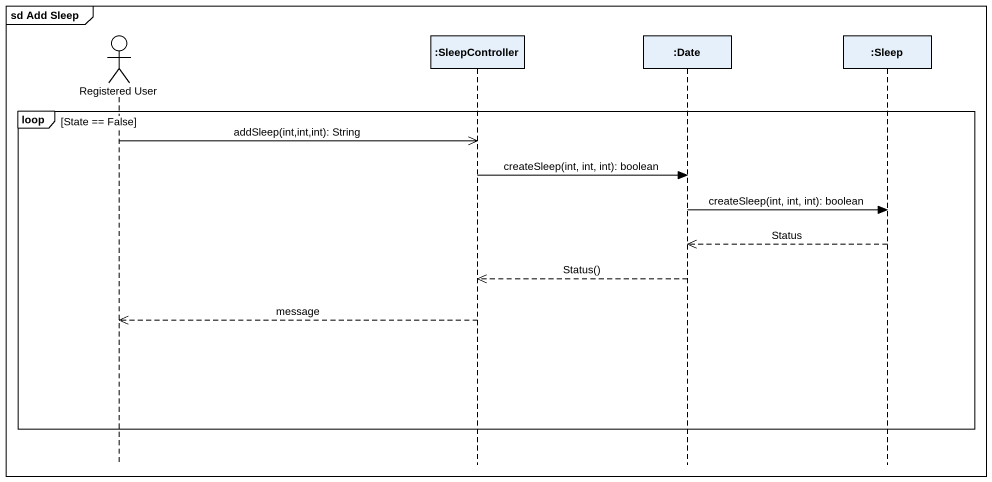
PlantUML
@startuml
mainframe sd Add Sleep
hide footbox
actor "Registered User" as Registered_User
participant ":SleepController" as SleepController
participant ":Date" as Date
participant ":Sleep" as Sleep

loop State == False
  Registered_User ->> SleepController : addSleep(int,int,int): String
  SleepController -> Date : createSleep(int, int, int): boolean
  Date -> Sleep : createSleep(int, int, int): boolean
  Sleep -->> Date : Status
  Date -->> SleepController : Status()
  SleepController -->> Registered_User : message
end
@enduml
